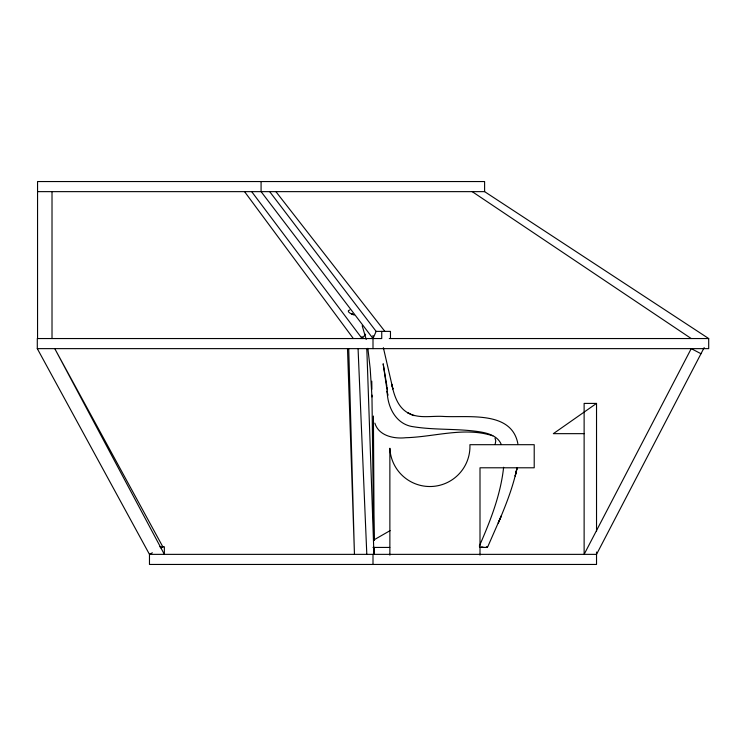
<?xml version="1.0" encoding="UTF-8"?>
<svg xmlns="http://www.w3.org/2000/svg" width="746" height="746" viewBox="0 0 746 746"><rect width="100%" height="100%" fill="white"/><g stroke="black" fill="none" stroke-linecap="round" stroke-linejoin="round"><path stroke-width="1.12" d="M503.625 467.248C500.65 494.915 490.383 520.867 479.324 546.137M495.139 444.346L495.773 440.905L495.018 438.089M517.22 467.658L515.197 476.116L517.09 467.583C513.164 486.774 505.881 505.07 498.253 523.049L501.247 515.962L487.763 546.753L486.215 547.368L479.706 547.433M269.679 191.638L376.133 331.383L373 338.544L261.081 191.638L261.081 181.548M704.187 347.58L596.53 554.362L149.47 554.362L37.3 348.634L37.3 338.544L381.738 338.544L381.738 331.383M251.682 191.638L362.08 338.544L365.605 334.217M596.53 531.143L596.53 403.409L553.355 433.659L584.127 433.659M374.035 539.843L390.102 530.62M152.361 552.786L149.47 554.362L149.47 564.452L596.53 564.452L596.53 552.04M161.015 548.068L162.936 547.023L54.766 348.634L164.362 554.362L164.362 546.799L159.784 546.799M349.781 309.935C345.006 311.194 352.625 314.84 354.285 315.008M37.552 191.638L484.602 191.638L708.7 338.544L708.7 348.634L37.3 348.634M376.133 331.383L390.466 331.383L390.466 338.544M389.263 338.544L708.7 338.544M596.53 403.409L584.127 403.409L584.127 554.362L691.234 348.634L700.988 353.716M372.991 547.433L389.813 547.433M483.511 547.433L481.44 547.405M483.65 547.433L481.207 547.368M481.282 547.396L482.699 547.424L480.713 547.387M414.394 415.597C413.023 415.988 403.717 410.319 409.284 413.554C419.401 418.571 431.272 415.876 442.108 416.371C467.005 418.058 511.486 409.936 517.873 443.711M353.334 314.542L351.879 313.945L352.504 314.215M492.817 435.841C464.758 426.591 434.536 436.923 405.787 437.715C394.102 439.03 378.707 435.953 374.856 423.113M409.386 413.61C398.056 408.36 394.075 395.445 391.734 384.181L392.909 389.03L383.36 347.655M472.199 191.638L691.234 338.544M275.899 191.638L384.871 331.383M244.548 191.638L353.352 338.544M501.275 444.43C497.321 434.946 485.87 432.68 477.627 431.505C456.421 428.521 434.825 430.144 413.676 426.787C396.089 424.716 387.37 407.12 387.183 391.063L387.799 395.399L383.164 363.768L386.857 385.915M362.183 325.722L366.221 339.467M387.053 387.015L387.454 389.207M367.862 348.307L370.221 368.878L371.965 396.928M358.071 348.634L366.808 554.362M366.808 348.634L373.942 554.362L373.858 547.387M347.505 348.634L354.453 554.362L348.727 348.634M371.778 381.178L371.881 389.309M371.946 395.128L373.765 540.412M373.41 416.044L374.156 540.412M374.203 547.387L374.24 554.362M484.602 191.638L484.602 181.548L37.552 181.548L37.552 338.544M480.004 555.127L480.004 467.789L534.211 467.789L534.211 444.691L469.915 444.691A40.06 40.06 0 0 1 431.664 486.485A40.06 40.06 0 0 1 389.869 448.234L389.869 555.155M373 335.476L373 348.634M373 554.362L373 564.452M362.08 336.427L362.08 338.544M52.015 191.638L52.015 338.544M487.446 547.107L486.196 547.368L487.464 547.107"/></g></svg>
